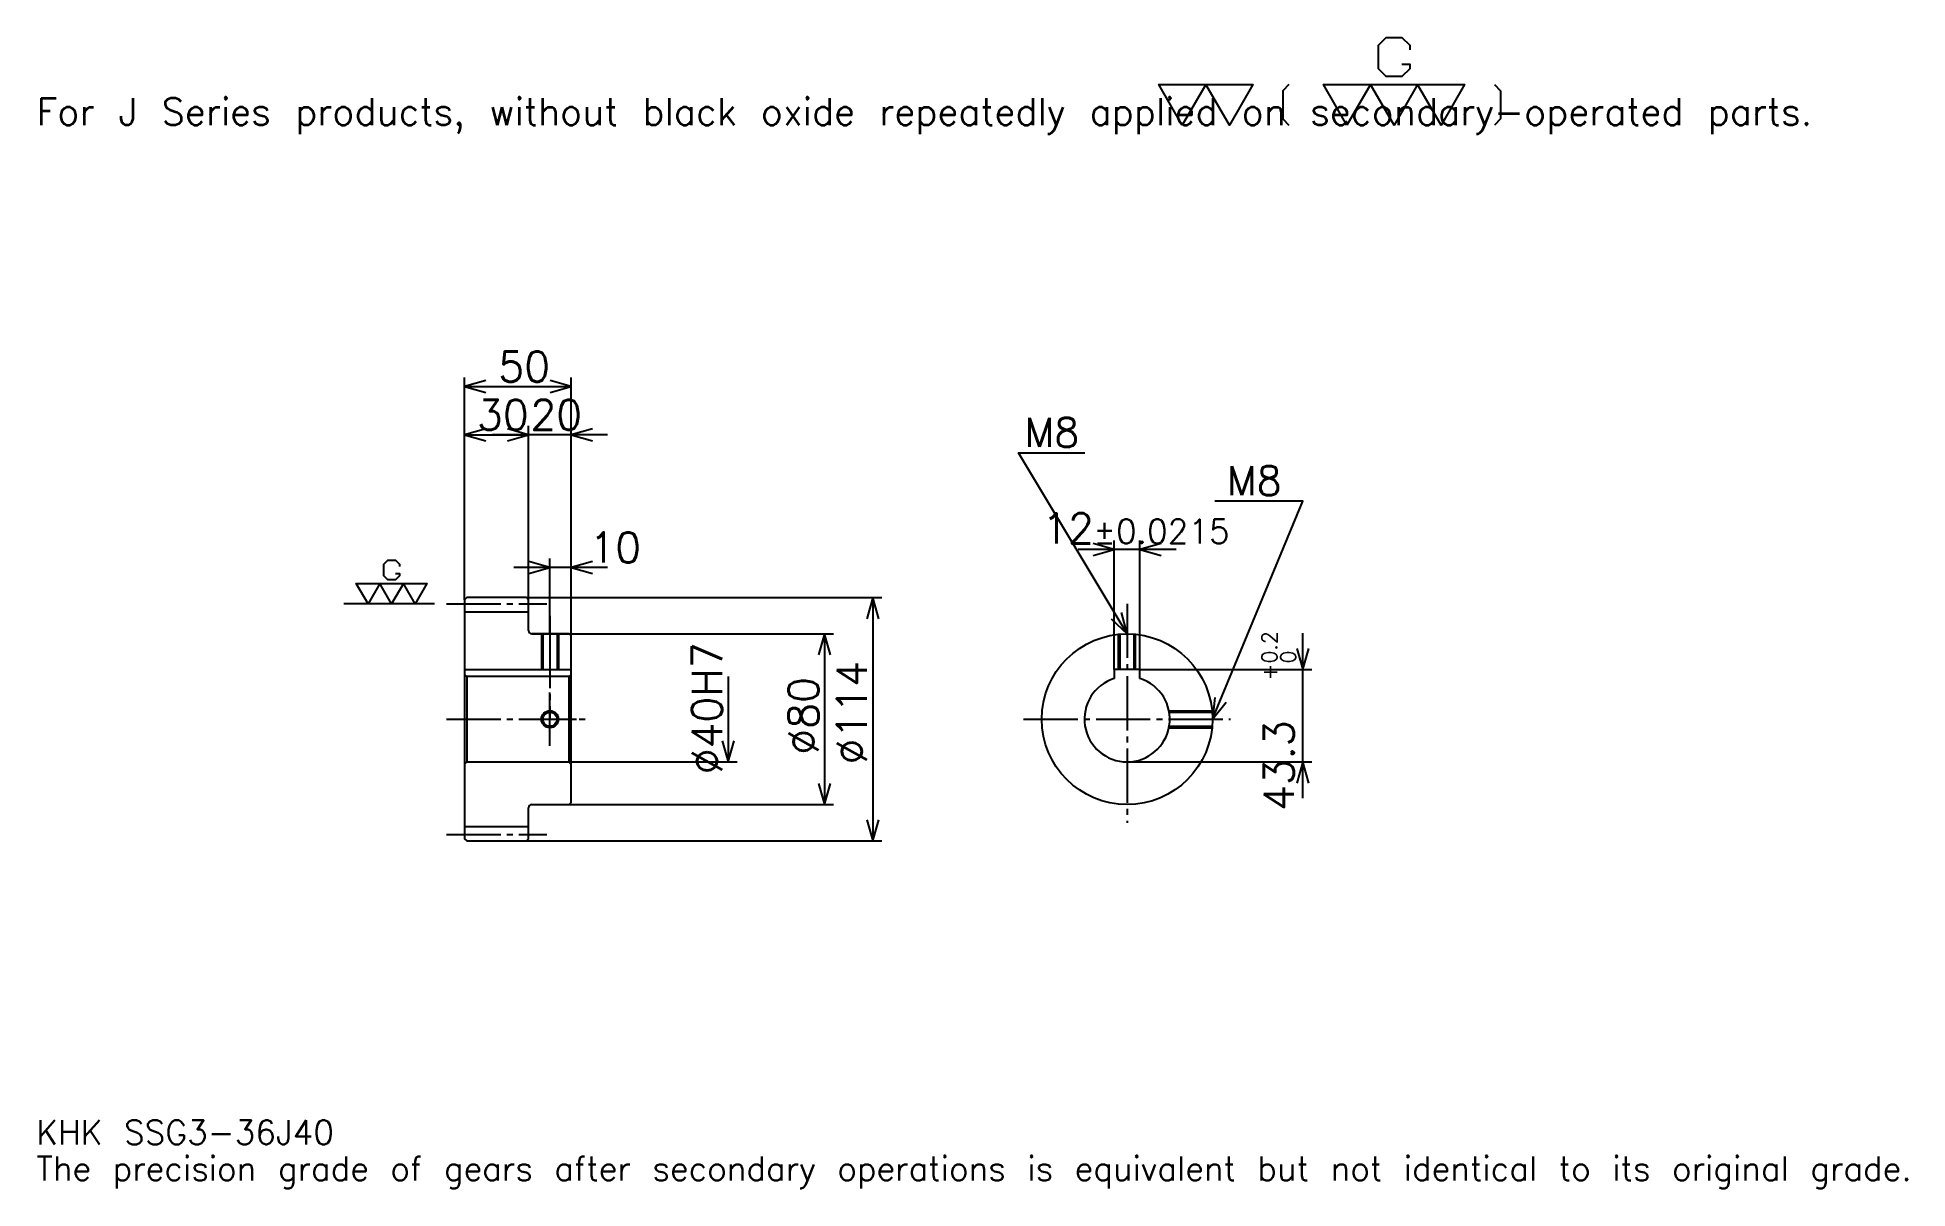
# Model space of a CAD drawing. Extents: x 29 to 905, y 10 to 550.
import ezdxf

# ---------------------------------------------------------------- set-up
doc = ezdxf.new("R2010")
doc.units = 0
doc.linetypes.add('DASHDOT', pattern=[33.913044, 25.434783, -2.826087, 2.826087, -2.826087])
doc.layers.get('0').update_dxf_attribs({"linetype": 'CONTINUOUS'})
doc.layers.add('DASHDOT', color=6, linetype='DASHDOT')
doc.styles.add('KANJI', font='TXT', dxfattribs={"bigfont": 'BIGFONT'})

msp = doc.modelspace()

# ---------------------------------------------------------------- linework, layer by layer
at = {"color": 5}
for p, q in [((228.913055, 287.326111), (228.913055, 390.478271)), ((228.913055, 386.239136), (278.913055, 386.239136)), ((278.913055, 287.326111), (278.913055, 390.478271)), ((228.913055, 363.630432), (258.913055, 363.630432)), ((295.869568, 363.630432), (241.956528, 363.630432)), ((258.913055, 287.326111), (258.913055, 367.869568)), ((562.304321, 309.891296), (516.391357, 309.891296)), ((533.347839, 253.626099), (533.347839, 314.130432)), ((545.347839, 253.626099), (545.347839, 314.130432)), ((295.869568, 301.456543), (251.956528, 301.456543)), ((268.913055, 287.326111), (268.913055, 305.695648)), ((228.913055, 286.326111), (228.913055, 287.326111)), ((257.913055, 287.326111), (278.913055, 287.326111)), ((258.913055, 286.326111), (258.913055, 287.326111)), ((268.913055, 270.326111), (268.913055, 287.326111)), ((268.913055, 270.326111), (268.913055, 287.326111)), ((278.913055, 287.326111), (424.456543, 287.326111)), ((278.913055, 269.326111), (278.913055, 287.326111)), ((420.217407, 287.326111), (420.217407, 173.326096)), ((260.413055, 270.326111), (278.913055, 270.326111)), ((278.913055, 270.326111), (401.847839, 270.326111)), ((397.608704, 270.326111), (397.608704, 190.326096)), ((621.739136, 193.369568), (621.739136, 270.582611)), ((352.391327, 250.326096), (352.391327, 210.326096)), ((545.347839, 253.626099), (625.978271, 253.626099)), ((278.913055, 210.326096), (356.630432, 210.326096)), ((539.347839, 210.326096), (625.978271, 210.326096)), ((260.413055, 190.326096), (278.913055, 190.326096)), ((278.913055, 190.326096), (401.847839, 190.326096)), ((257.913055, 173.326096), (278.913055, 173.326096)), ((278.913055, 173.326096), (424.456543, 173.326096))]:
    msp.add_line(p, q, dxfattribs=at)
at = {"color": 7}
msp.add_line((214.782623, 284.326111), (172.391312, 284.326111), dxfattribs=at)
at = {"color": 4}
for p, q in [((228.913055, 280.576111), (258.913055, 280.576111)), ((228.913055, 253.626099), (278.913055, 253.626099)), ((229.913055, 250.326096), (229.913055, 210.326096)), ((277.913055, 250.326096), (278.913055, 251.326096)), ((277.913055, 210.326096), (278.913055, 209.326096)), ((228.913055, 180.076096), (258.913055, 180.076096))]:
    msp.add_line(p, q, dxfattribs=at)
at = {"color": 7}
for points in [[(668.086975, 537.352173), (671.760864, 537.352173), (671.760864, 535.147827), (668.086975, 531.473938), (660.739136, 531.473938), (657.065247, 535.147827), (657.065247, 546.169556), (660.739136, 549.843506), (668.086975, 549.843506), (671.760864, 546.169556), (671.760864, 543.96521)], [(565.217407, 508.695648), (554.195679, 527.799988), (598.282593, 527.799988), (587.260864, 508.695648), (576.239136, 527.799988), (565.217407, 508.695648)], [(615.182617, 527.799988), (612.243469, 524.86084), (612.243469, 511.634766), (615.182617, 508.695648)], [(642.369568, 508.695648), (631.347839, 527.799988), (697.478271, 527.799988), (686.456543, 508.695648), (675.434814, 527.799988), (664.413086, 508.695648), (653.391296, 527.799988), (642.369568, 508.695648)], [(711.439148, 527.799988), (714.378296, 524.86084), (714.378296, 511.634766), (711.439148, 508.695648)], [(196.554352, 298.654358), (198.391312, 298.654358), (198.391312, 297.552185), (196.554352, 295.71521), (192.880447, 295.71521), (191.043488, 297.552185), (191.043488, 303.063049), (192.880447, 304.900024), (196.554352, 304.900024), (198.391312, 303.063049), (198.391312, 301.960876)], [(183.695663, 284.326111), (178.184799, 293.878265), (211.250015, 293.878265), (205.739136, 284.326111), (200.228271, 293.878265), (194.717407, 284.326111), (189.206528, 293.878265), (183.695663, 284.326111)]]:
    msp.add_lwpolyline(points, dxfattribs=at)
at = {"color": 5}
for points in [[(238.804352, 389.065216), (228.913055, 386.239136), (238.804352, 383.413055)], [(269.021759, 383.413055), (278.913055, 386.239136), (269.021759, 389.065216)], [(238.804352, 366.456543), (228.913055, 363.630432), (238.804352, 360.804382)], [(249.021759, 360.804382), (258.913055, 363.630432), (249.021759, 366.456543)], [(249.021759, 360.804382), (258.913055, 363.630432), (249.021759, 366.456543)], [(288.804352, 366.456543), (278.913055, 363.630432), (288.804352, 360.804382)], [(539.347839, 270.326111), (488.478271, 355.108704), (519.565186, 355.108704)], [(579.347839, 230.326096), (621.739136, 332.5), (580.478271, 332.5)], [(523.456543, 307.065216), (533.347839, 309.891296), (523.456543, 312.717407)], [(555.239136, 312.717407), (545.347839, 309.891296), (555.239136, 307.065216)], [(259.021759, 298.630432), (268.913055, 301.456543), (259.021759, 304.282623)], [(288.804352, 304.282623), (278.913055, 301.456543), (288.804352, 298.630432)], [(423.043488, 277.434784), (420.217407, 287.326111), (417.391327, 277.434784)], [(531.835449, 277.353821), (539.347839, 270.326111), (536.682129, 280.261841)], [(400.434784, 260.434784), (397.608704, 270.326111), (394.782623, 260.434784)], [(618.913086, 263.517395), (621.739136, 253.626099), (624.565186, 263.517395)], [(580.528076, 240.545288), (579.347839, 230.326096), (585.748718, 238.379257)], [(349.565247, 220.217407), (352.391327, 210.326096), (355.217407, 220.217407)], [(624.565186, 200.434784), (621.739136, 210.326096), (618.913086, 200.434784)], [(394.782623, 200.217407), (397.608704, 190.326096), (400.434784, 200.217407)], [(417.391327, 183.217407), (420.217407, 173.326096), (423.043488, 183.217407)]]:
    msp.add_lwpolyline(points, dxfattribs=at)
at = {"color": 4}
for points in [[(258.913055, 271.826111), (258.913055, 286.326111), (257.913055, 287.326111), (229.913055, 287.326111), (228.913055, 286.326111), (228.913055, 209.326096)], [(260.413055, 190.326096), (277.913055, 190.326096), (278.913055, 191.326096), (278.913055, 269.326111), (277.913055, 270.326111), (260.413055, 270.326111)], [(264.913055, 270.326111), (264.913055, 253.626099)], [(265.588043, 270.326111), (265.588043, 253.626099)], [(272.238068, 270.326111), (272.238068, 253.626099)], [(272.913055, 270.326111), (272.913055, 253.626099)], [(535.347839, 253.626099), (535.347839, 270.12558)], [(536.022827, 253.626099), (536.022827, 270.187653)], [(542.672852, 253.626099), (542.672852, 270.187653)], [(543.347839, 253.626099), (543.347839, 270.12558)], [(228.913055, 209.326096), (229.913055, 210.326096), (277.913055, 210.326096), (277.913055, 250.326096), (229.913055, 250.326096), (228.913055, 251.326096)], [(545.347839, 249.404877), (545.347839, 253.626099), (533.347839, 253.626099), (533.347839, 249.404877)], [(558.943726, 234.326096), (579.147339, 234.326096)], [(559.069519, 233.651093), (579.209412, 233.651093)], [(558.943726, 226.326096), (579.147339, 226.326096)], [(559.069519, 227.001099), (579.209412, 227.001099)], [(228.913055, 209.326096), (228.913055, 174.326096), (229.913055, 173.326096), (257.913055, 173.326096), (258.913055, 174.326096), (258.913055, 188.826096)]]:
    msp.add_lwpolyline(points, dxfattribs=at)
for centre, radius in [((539.347839, 230.326096), 40), ((268.913055, 230.326096), 3.325)]:
    msp.add_circle(centre, radius, dxfattribs=at)
at = {"color": 7}
msp.add_circle((268.913055, 230.326096), 4, dxfattribs=at)
at = {"color": 4}
for centre, radius, start, end in [((260.413055, 271.826111), 1.5, 180, 270), ((539.347839, 230.326096), 20, 107.457602748, 72.542397252), ((260.413055, 188.826096), 1.5, 90, 180)]:
    msp.add_arc(centre, radius, start, end, dxfattribs=at)
at = {"layer": 'DASHDOT', "color": 7}
for p, q in [((220.434799, 284.326111), (267.391327, 284.326111)), ((539.347839, 284.456543), (539.347839, 181.847839)), ((268.913055, 270.326111), (268.913055, 230.326096)), ((220.434799, 230.326096), (287.391327, 230.326096)), ((490.869568, 230.326096), (587.826111, 230.326096)), ((220.434799, 176.326096), (267.391327, 176.326096))]:
    msp.add_line(p, q, dxfattribs=at)
for points in [[(268.913055, 278.804352), (268.913055, 245.147827)], [(268.913055, 217.847839), (268.913055, 242.804352)], [(256.434784, 230.326096), (281.391327, 230.326096)]]:
    msp.add_lwpolyline(points, dxfattribs=at)

# ---------------------------------------------------------------- texts
at = {"color": 7, "style": 'KANJI'}
for s, height, p in [('For J Series products, without black oxide repeatedly applied on secondary-operated parts.', 12.717391, (28.26087, 508.695648)), ('50', 14.130435, (244.728271, 388.5)), ('30', 14.130435, (234.728271, 365.891296)), ('20', 14.130435, (259.728271, 365.891296)), ('M8', 13.565218, (491.304352, 357.934784)), ('M8', 13.565218, (586.130432, 335.326111)), ('12', 14.130435, (499.582001, 312.717407)), ('10', 14.130435, (287.391327, 303.717407)), ('%%p0.0215', 11.304348, (523.460693, 312.717407)), ('KHK SSG3-36J40', 11.304348, (28.26087, 31.086956)), ('The precision grade of gears after secondary operations is equivalent but not identical to its original grade.', 11.304348, (28.26087, 14.130435))]:
    msp.add_text(s, height=height, dxfattribs=at).set_placement(p)
for s, height, p in [('%%c40H7', 14.130435, (349.565247, 204.538055)), ('0.2', 7.065217, (609.586975, 256.430328)), ('%%c114', 14.130435, (417.391327, 209.130432)), ('+', 7.065217, (609.586975, 248.517273)), ('0', 7.065217, (618.347839, 256.430328)), ('%%c80', 14.130435, (394.782623, 213.722839)), ('43.3', 14.130435, (617.5, 187.355164))]:
    msp.add_text(s, height=height, rotation=90, dxfattribs=at).set_placement(p)

doc.saveas('drawing.dxf')
